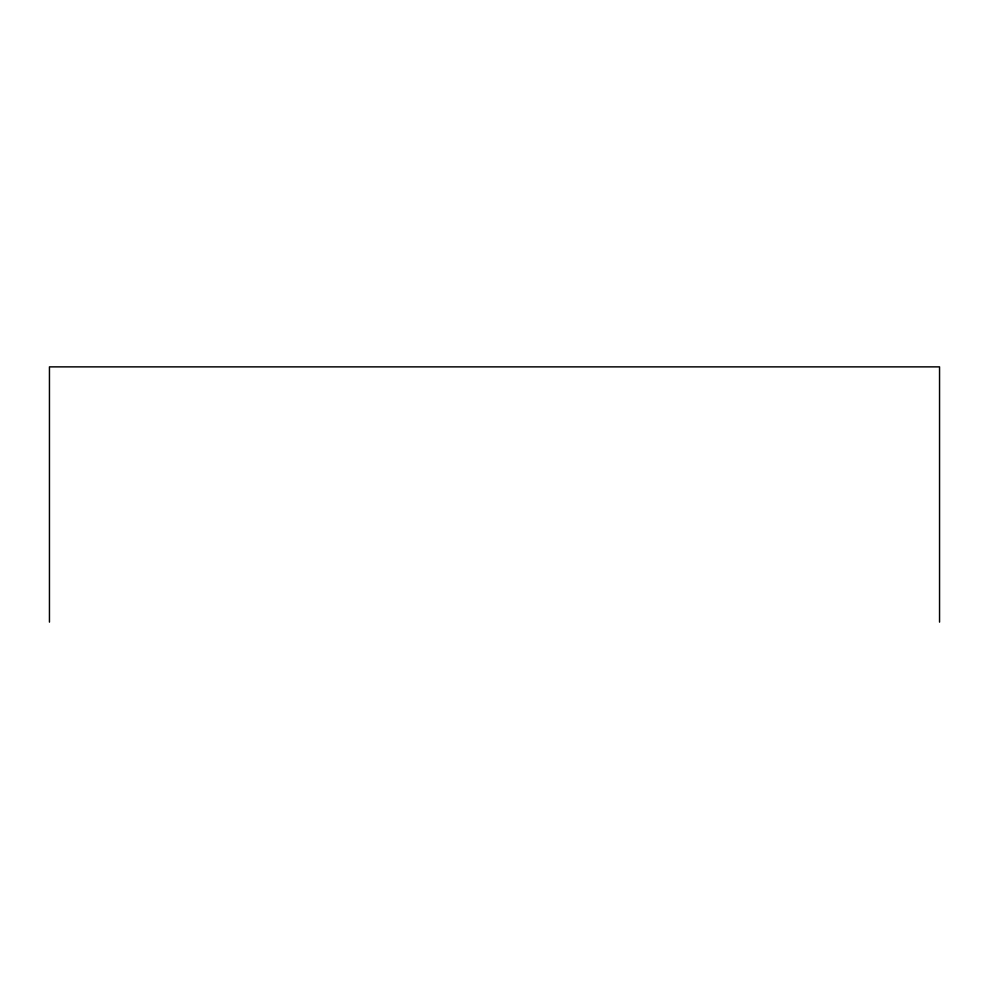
<?xml version="1.0" encoding="UTF-8"?>
<svg xmlns="http://www.w3.org/2000/svg" width="989" height="989" viewBox="0 0 989 989"><rect width="100%" height="100%" fill="white"/><g stroke="black" fill="none" stroke-linecap="round" stroke-linejoin="round"><path stroke-width="1.48" d="M939.55 622.13L939.55 366.87L49.45 366.87L49.45 622.13"/></g></svg>
